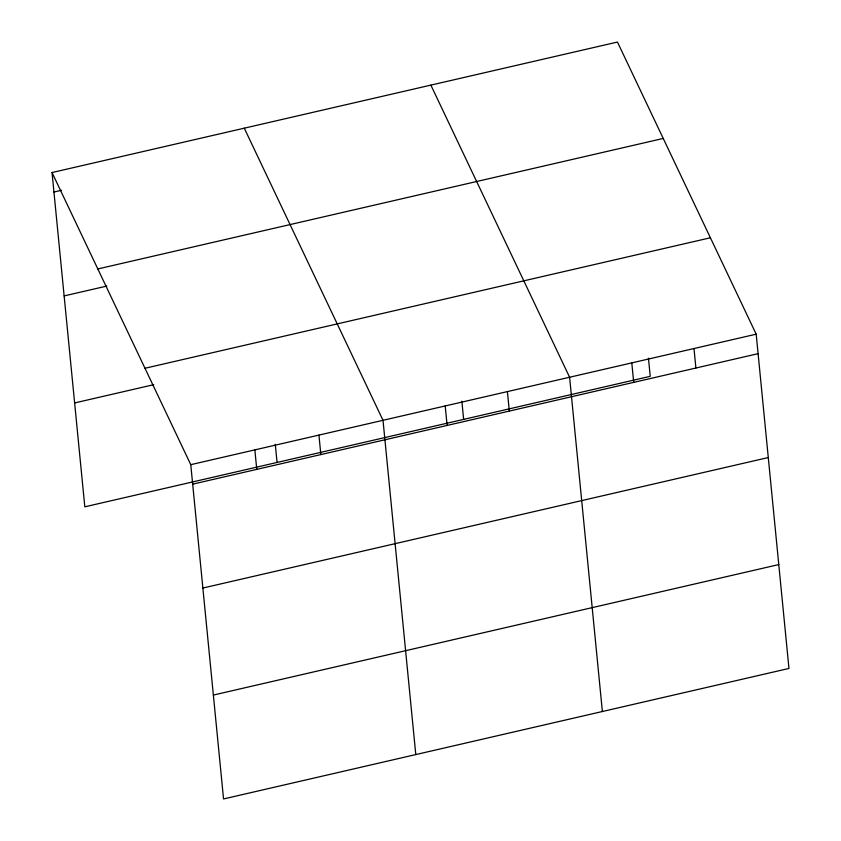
<?xml version="1.0" encoding="UTF-8"?>
<svg xmlns="http://www.w3.org/2000/svg" width="841" height="841" viewBox="0 0 841 841"><rect width="100%" height="100%" fill="white"/><g stroke="black" fill="none" stroke-linecap="round" stroke-linejoin="round"><path stroke-width="1.26" d="M52.037 172.552L617.452 42.05L756.185 334.182L788.963 668.448L223.548 798.95L190.77 464.674L52.037 172.552L84.815 506.818L650.23 376.326L648.443 358.14M53.95 192.032L61.488 190.297M97.819 268.952L663.234 138.45M64.137 295.916L106.86 286.056M144.988 368.274L710.403 237.772M74.628 402.944L153.787 384.673M190.77 464.674L756.185 334.182M192.684 484.164L758.098 353.662M202.87 588.038L768.285 457.546M213.362 695.065L778.777 564.574M430.865 85.12L569.599 377.241L602.377 711.518M244.279 128.179L383.012 420.311L415.79 754.577M693.993 348.531L695.896 368.022M631.791 362.892L633.704 382.371M507.407 391.601L509.32 411.081M461.856 401.21L463.643 419.386M445.204 405.951L447.118 425.441M318.939 435.102L320.841 454.582M275.27 444.269L277.057 462.455M254.855 449.893L256.768 469.373"/></g></svg>
